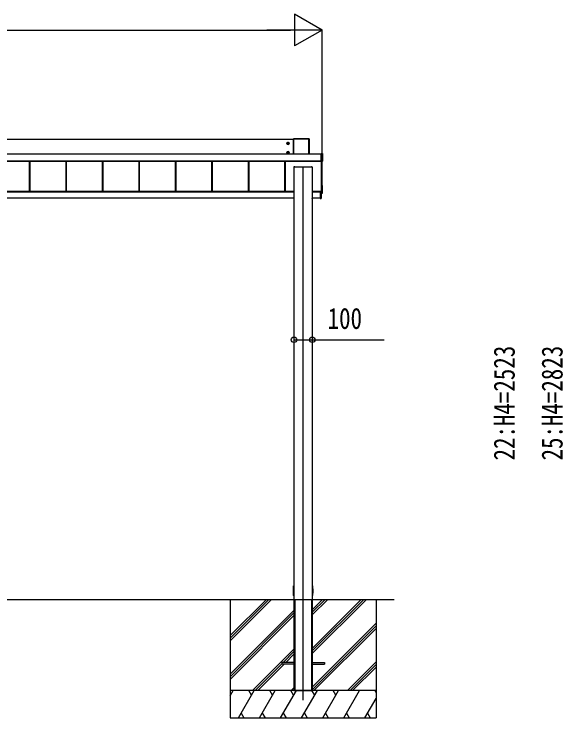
# Model space of a CAD drawing. Units: millimetres, scale not verified. Extents: x -14718 to 14718, y -10395 to 10395.
# Drawn here: x -4302 to -1293, y -7638 to -3779 of the extents above; entities that cross this region are included whole.
import ezdxf
from ezdxf.enums import TextEntityAlignment as Align

# ---------------------------------------------------------------- set-up
doc = ezdxf.new("R2010")
doc.units = ezdxf.units.MM
doc.header["$LTSCALE"] = 50
for name, color, linetype in [('0-3_YKK_12', 2, 'Continuous'), ('0-4_YKK_A1', 4, 'Continuous'), ('0-5_YKK_D', 6, 'Continuous')]:
    doc.layers.add(name, color=color, linetype=linetype)
doc.styles.add('ＭＳ ゴシック', font='')
doc.styles.get('ＭＳ ゴシック').set_extended_font_data('MS Gothic')

msp = doc.modelspace()

# ---------------------------------------------------------------- linework, layer by layer
at = {"layer": '0-3_YKK_12'}
msp.add_line((-2717.43, -7540), (-2717.43, -4614.31), dxfattribs=at)
at = {"layer": '0-4_YKK_A1'}
for p, q in [((-2770.43, -4466.38), (-7264.43, -4466.38)), ((-2770.43, -4462.66), (-2770.43, -4544.81)), ((-2770.09, -4462.8), (-2770.43, -4462.66)), ((-2770.09, -4544.81), (-2770.09, -4462.8)), ((-2684.93, -4462.16), (-2769.93, -4462.16)), ((-2769.93, -4462.16), (-2769.59, -4462.3)), ((-2769.59, -4462.3), (-2769.59, -4462.78)), ((-2769.59, -4462.3), (-2685.27, -4462.3)), ((-2769.59, -4462.78), (-2769.59, -4544.81)), ((-2685.27, -4462.78), (-2769.59, -4462.78)), ((-2685.27, -4462.3), (-2684.93, -4462.16)), ((-2685.27, -4462.3), (-2685.27, -4462.78)), ((-2685.27, -4544.81), (-2685.27, -4462.78)), ((-2684.43, -4462.66), (-2684.77, -4462.8)), ((-2684.77, -4462.8), (-2684.77, -4544.81)), ((-2684.43, -4544.81), (-2684.43, -4462.66)), ((-2807.68, -4488.12), (-2793.18, -4488.12)), ((-2802.71, -4487.36), (-2803.43, -4487.36)), ((-2800.43, -4495.37), (-2800.43, -4480.87)), ((-2798.15, -4488.88), (-2797.43, -4488.88)), ((-7309.93, -4544.81), (-2618.93, -4544.81)), ((-7309.93, -4545.3), (-2618.93, -4545.3)), ((-2807.68, -4538.09), (-2793.18, -4538.09)), ((-2802.71, -4537.33), (-2803.43, -4537.33)), ((-2800.43, -4545.34), (-2800.43, -4530.84)), ((-2798.15, -4538.85), (-2797.43, -4538.85)), ((-2617.73, -4543.59), (-2618.93, -4543.59)), ((-2618.93, -4543.74), (-2618.93, -4543.59)), ((-2618.93, -4543.59), (-2618.93, -4543.59)), ((-2617.73, -4543.59), (-2618.93, -4543.59)), ((-2618.93, -4544.22), (-2618.93, -4543.74)), ((-2611.89, -4544.22), (-2618.93, -4544.22)), ((-2617.73, -4543.59), (-2617.73, -4543.59)), ((-2617.13, -4543.57), (-2617.18, -4543.58)), ((-2617.13, -4543.54), (-2611.43, -4543.54)), ((-2617.13, -4543.54), (-2617.13, -4543.57)), ((-2611.89, -4543.74), (-2611.43, -4543.54)), ((-2611.89, -4585.28), (-2611.89, -4544.22)), ((-2610.93, -4544.04), (-2611.39, -4544.24)), ((-2611.39, -4544.24), (-2611.39, -4585.29)), ((-2610.93, -4544.04), (-2610.93, -4586.02)), ((-7309.93, -4584.27), (-2618.93, -4584.27)), ((-7309.93, -4584.79), (-2618.93, -4584.79)), ((-2618.93, -4584.93), (-7309.93, -4584.93)), ((-4218.93, -4584.93), (-4218.93, -4751.16)), ((-4216.33, -4584.93), (-4216.33, -4751.16)), ((-4215.93, -4584.93), (-4215.93, -4751.16)), ((-4018.93, -4584.93), (-4018.93, -4751.16)), ((-4016.33, -4584.93), (-4016.33, -4751.16)), ((-4015.93, -4584.93), (-4015.93, -4751.16)), ((-3818.93, -4584.93), (-3818.93, -4751.16)), ((-3816.33, -4584.93), (-3816.33, -4751.16)), ((-3815.93, -4584.93), (-3815.93, -4751.16)), ((-3618.93, -4584.93), (-3618.93, -4751.16)), ((-3616.33, -4584.93), (-3616.33, -4751.16)), ((-3615.93, -4584.93), (-3615.93, -4751.16)), ((-3418.93, -4584.93), (-3418.93, -4751.16)), ((-3416.33, -4584.93), (-3416.33, -4751.16)), ((-3415.93, -4584.93), (-3415.93, -4751.16)), ((-3218.93, -4584.93), (-3218.93, -4751.16)), ((-3216.33, -4584.93), (-3216.33, -4751.16)), ((-3215.93, -4584.93), (-3215.93, -4751.16)), ((-3018.93, -4584.93), (-3018.93, -4751.16)), ((-3016.33, -4584.93), (-3016.33, -4751.16)), ((-3015.93, -4584.93), (-3015.93, -4751.16)), ((-2818.93, -4584.93), (-2818.93, -4751.16)), ((-2816.33, -4584.93), (-2816.33, -4751.16)), ((-2815.93, -4584.93), (-2815.93, -4751.16)), ((-2618.93, -4585.28), (-2611.89, -4585.28)), ((-2618.93, -4585.79), (-2618.93, -4586.34)), ((-2611.89, -4585.79), (-2618.93, -4585.79)), ((-2618.93, -4586.34), (-2617.73, -4586.34)), ((-2618.93, -4586.34), (-2618.93, -4586.34)), ((-2618.93, -4586.34), (-2617.73, -4586.34)), ((-2617.73, -4586.34), (-2617.73, -4586.34)), ((-2617.43, -4758.99), (-2617.43, -4586.35)), ((-2617.13, -4586.4), (-2617.13, -4586.52)), ((-2611.43, -4586.52), (-2617.13, -4586.52)), ((-2612.43, -4758.93), (-2612.43, -4586.52)), ((-2611.89, -4585.28), (-2611.89, -4585.79)), ((-2611.43, -4586.52), (-2611.89, -4585.79)), ((-2611.39, -4585.29), (-2610.93, -4586.02)), ((-2767.43, -4616.52), (-2767.43, -4616.81)), ((-2767.43, -4616.81), (-2767.43, -6983.5)), ((-2767.43, -4616.81), (-2767.13, -4616.81)), ((-2767.13, -4616.51), (-2765.23, -4616.51)), ((-2767.13, -4616.51), (-2767.13, -4616.81)), ((-2767.13, -4616.81), (-2667.73, -4616.81)), ((-2765.23, -4616.51), (-2765.23, -4616.81)), ((-2764.93, -4616.52), (-2764.93, -4616.81)), ((-2763.93, -4616.72), (-2764.93, -4616.72)), ((-2763.93, -4616.72), (-2763.93, -4616.81)), ((-2763.43, -4616.74), (-2763.43, -4616.81)), ((-2671.43, -4616.74), (-2671.43, -4616.81)), ((-2669.93, -4616.72), (-2670.93, -4616.72)), ((-2670.93, -4616.72), (-2670.93, -4616.81)), ((-2669.93, -4616.52), (-2669.93, -4616.81)), ((-2669.63, -4616.51), (-2667.73, -4616.51)), ((-2669.63, -4616.51), (-2669.63, -4616.81)), ((-2667.73, -4616.51), (-2667.73, -4616.81)), ((-2667.43, -4616.52), (-2667.43, -4616.81)), ((-2611.9, -4718.42), (-2612.43, -4718.39)), ((-2611.43, -4759.97), (-2611.43, -4718.92)), ((-2767.43, -4751.16), (-7207.43, -4751.16)), ((-2767.43, -4753.16), (-7207.43, -4753.16)), ((-2767.43, -4756.03), (-7206.93, -4756.03)), ((-2620.43, -4751.16), (-2667.43, -4751.16)), ((-2624.43, -4753.16), (-2667.43, -4753.16)), ((-2624.43, -4756.03), (-2667.43, -4756.03)), ((-2619.43, -4751.5), (-2624.43, -4751.49)), ((-2624.43, -4755.79), (-2624.43, -4751.49)), ((-2624.43, -4755.79), (-2624.43, -4755.99)), ((-2618.71, -4755.8), (-2624.43, -4755.79)), ((-2624.43, -4756.29), (-2618.23, -4756.3)), ((-2620.93, -4750.76), (-2617.73, -4750.76)), ((-2620.93, -4751.16), (-2620.93, -4750.76)), ((-2620.43, -4751.16), (-2620.43, -4751.44)), ((-2620.43, -4751.44), (-2620.43, -4751.5)), ((-2619.43, -4751.5), (-2619.43, -4750.76)), ((-2618.71, -4753.22), (-2618.71, -4755.8)), ((-2618.71, -4753.22), (-2618.43, -4753.22)), ((-2618.71, -4755.8), (-2618.43, -4755.8)), ((-2618.23, -4756), (-2618.23, -4753.02)), ((-2618.23, -4756), (-2618.23, -4756)), ((-2618.21, -4750.76), (-2618.21, -4752.72)), ((-2618.21, -4752.72), (-2617.93, -4752.72)), ((-2618.21, -4756.3), (-2617.93, -4756.3)), ((-2617.93, -4752.72), (-2617.93, -4750.76)), ((-2617.93, -4756.3), (-2617.93, -4752.72)), ((-2617.93, -4789.39), (-2617.93, -4756.3)), ((-2612.43, -4759.51), (-2617.93, -4759.84)), ((-2617.93, -4761.1), (-2611.9, -4760.72)), ((-2617.93, -4761.1), (-2611.9, -4760.72)), ((-2611.9, -4760.47), (-2617.61, -4760.82)), ((-2617.61, -4760.82), (-2617.61, -4760.86)), ((-2612.93, -4759.49), (-2616.93, -4759.49)), ((-2612.43, -4759.51), (-2612.43, -4758.93)), ((-2611.9, -4760.72), (-2611.9, -4760.47)), ((-2611.9, -4760.72), (-2611.9, -4760.72)), ((-2611.43, -4759.97), (-2611.43, -4760.22)), ((-2768.28, -4787.51), (-7203.43, -4787.51)), ((-2768.43, -4789.69), (-2768.3, -4787.51)), ((-2768.28, -4787.51), (-2767.8, -4787.51)), ((-2767.8, -4787.51), (-2767.93, -4789.69)), ((-2767.43, -4787.51), (-2767.8, -4787.51)), ((-2667.06, -4787.51), (-2667.43, -4787.51)), ((-2667.43, -4789.69), (-2666.93, -4789.69)), ((-2666.93, -4790.01), (-2667.43, -4790.01)), ((-2667.06, -4787.51), (-2666.58, -4787.51)), ((-2666.93, -4789.69), (-2667.06, -4787.51)), ((-2666.93, -4790.01), (-2666.93, -4789.69)), ((-2666.73, -4790.01), (-2666.93, -4790.01)), ((-2624.43, -4787.51), (-2666.58, -4787.51)), ((-2666.56, -4787.51), (-2666.43, -4789.69)), ((-2624.43, -4790.07), (-2618.21, -4789.68)), ((-2624.43, -4789.77), (-2624.43, -4790.07)), ((-2617.93, -4789.39), (-2618.21, -4789.39)), ((-2769.93, -6944.2), (-2769.66, -6913.3)), ((-2769.73, -6967.2), (-2769.93, -6944.2)), ((-2665.2, -6913.3), (-2664.93, -6944.2)), ((-2664.93, -6944.2), (-2665.13, -6967.2)), ((-2767.43, -6983.5), (-2767.43, -7487.5)), ((-2665.63, -6967.5), (-2667.43, -6967.5)), ((-2667.43, -6983.5), (-2667.43, -7487.5)), ((-2665.43, -6967.5), (-2665.63, -6967.5)), ((-11867.43, -6987.5), (-2217.43, -6987.5)), ((-3117.43, -6987.5), (-3117.43, -7637.5)), ((-3117.43, -7214.13), (-2890.8, -6987.5)), ((-3117.43, -7185.85), (-2919.08, -6987.5)), ((-3117.43, -7199.99), (-2905, -6987.56)), ((-2767.43, -6987.5), (-2767.13, -6987.5)), ((-2767.43, -6987.5), (-2767.43, -7487.5)), ((-2767.13, -6987.5), (-2667.73, -6987.5)), ((-2764.93, -6987.5), (-2764.93, -7487.5)), ((-2763.43, -6987.5), (-2763.43, -7487.5)), ((-2671.43, -6987.5), (-2671.43, -7487.5)), ((-2669.93, -6987.5), (-2669.93, -7487.5)), ((-2667.43, -6987.5), (-2667.43, -7487.5)), ((-2667.43, -7072.5), (-2582.43, -6987.5)), ((-2667.43, -7058.36), (-2596.57, -6987.5)), ((-2667.43, -7044.21), (-2610.72, -6987.5)), ((-2667.43, -7284.63), (-2370.34, -6987.54)), ((-2667.43, -7270.49), (-2384.48, -6987.54)), ((-2667.43, -7256.35), (-2398.62, -6987.54)), ((-2317.43, -6987.5), (-2317.43, -7637.5)), ((-3117.43, -7397.98), (-2767.43, -7047.98)), ((-3117.43, -7412.12), (-2767.43, -7062.12)), ((-3117.43, -7426.26), (-2767.43, -7076.26)), ((-2667.43, -7468.48), (-2317.43, -7118.48)), ((-2667.43, -7482.62), (-2317.43, -7132.62)), ((-2658.17, -7487.5), (-2317.43, -7146.76)), ((-2994.82, -7487.5), (-2767.43, -7260.11)), ((-2826.18, -7333), (-2767.43, -7274.25)), ((-2812.04, -7333), (-2767.43, -7288.4)), ((-2474.32, -7487.5), (-2317.43, -7330.61)), ((-2980.68, -7487.5), (-2834.93, -7341.75)), ((-2966.54, -7487.5), (-2821.04, -7342)), ((-2834.93, -7333), (-2834.93, -7342)), ((-2767.43, -7333), (-2834.93, -7333)), ((-2767.43, -7342), (-2834.93, -7342)), ((-2667.43, -7333), (-2599.93, -7333)), ((-2667.43, -7342), (-2599.93, -7342)), ((-2599.93, -7333), (-2599.93, -7342)), ((-2460.18, -7487.5), (-2317.43, -7344.75)), ((-2446.04, -7487.5), (-2317.43, -7358.89)), ((-2782.69, -7487.5), (-2767.43, -7472.24)), ((-2317.43, -7487.5), (-3117.43, -7487.5)), ((-3117.43, -7516.44), (-3100.72, -7487.5)), ((-2317.43, -7487.5), (-3117.43, -7487.5)), ((-3115.72, -7513.48), (-3117.43, -7510.52)), ((-3071.85, -7637.5), (-2985.25, -7487.5)), ((-3000.25, -7513.48), (-3015.25, -7487.5)), ((-2956.38, -7637.5), (-2869.78, -7487.5)), ((-2884.78, -7513.48), (-2899.78, -7487.5)), ((-2840.91, -7637.5), (-2754.31, -7487.5)), ((-2769.31, -7513.48), (-2784.31, -7487.5)), ((-2767.43, -7487.5), (-2667.43, -7487.5)), ((-2725.44, -7637.5), (-2638.84, -7487.5)), ((-2653.84, -7513.48), (-2668.84, -7487.5)), ((-2609.97, -7637.5), (-2523.37, -7487.5)), ((-2538.37, -7513.48), (-2553.37, -7487.5)), ((-2494.5, -7637.5), (-2407.9, -7487.5)), ((-2317.43, -7496.16), (-2322.43, -7487.5)), ((-2379.03, -7637.5), (-2317.43, -7530.8)), ((-3117.43, -7637.5), (-2317.43, -7637.5)), ((-3056.86, -7611.52), (-3041.86, -7637.5)), ((-2941.39, -7611.52), (-2926.39, -7637.5)), ((-2825.92, -7611.52), (-2810.92, -7637.5)), ((-2710.44, -7611.52), (-2695.44, -7637.5)), ((-2594.98, -7611.52), (-2579.98, -7637.5)), ((-2479.5, -7611.52), (-2464.51, -7637.5)), ((-2364.03, -7611.52), (-2349.04, -7637.5))]:
    msp.add_line(p, q, dxfattribs=at)
for points in [[(-2800.43, -4482.34), (-2805.43, -4485.23), (-2805.43, -4491), (-2800.43, -4493.89), (-2795.43, -4491), (-2795.43, -4485.23)], [(-2800.43, -4532.31), (-2805.43, -4535.2), (-2805.43, -4540.97), (-2800.43, -4543.86), (-2795.43, -4540.97), (-2795.43, -4535.2)]]:
    msp.add_lwpolyline(points, close=True, dxfattribs=at)
for points in [[(-2803.43, -4487.36), (-2803.43, -4488.88), (-2802.71, -4488.88)], [(-2799.67, -4485.84), (-2799.67, -4485.12), (-2801.19, -4485.12), (-2801.19, -4485.84)], [(-2801.19, -4490.4), (-2801.19, -4491.12), (-2799.67, -4491.12), (-2799.67, -4490.4)], [(-2797.43, -4488.88), (-2797.43, -4487.36), (-2798.15, -4487.36)], [(-2803.43, -4537.33), (-2803.43, -4538.85), (-2802.71, -4538.85)], [(-2799.67, -4535.81), (-2799.67, -4535.09), (-2801.19, -4535.09), (-2801.19, -4535.81)], [(-2801.19, -4540.37), (-2801.19, -4541.09), (-2799.67, -4541.09), (-2799.67, -4540.37)], [(-2797.43, -4538.85), (-2797.43, -4537.33), (-2798.15, -4537.33)], [(-2618.93, -4543.74), (-2611.89, -4543.74), (-2611.89, -4544.22)], [(-2618.93, -4585.79), (-2618.93, -4585.28), (-2618.93, -4544.22)], [(-2667.73, -4616.81), (-2667.43, -4616.81), (-2667.43, -6983.5)], [(-2618.25, -4756), (-2624.43, -4755.99), (-2624.43, -4756.29), (-2624.43, -4789.77)], [(-2618.21, -4756.3), (-2618.21, -4789.39), (-2624.43, -4789.77)], [(-2618.43, -4755.82), (-2618.43, -4755.8), (-2618.43, -4753.22)], [(-2618.23, -4756), (-2618.23, -4756), (-2618.24, -4756)], [(-2767.43, -4790.01), (-2767.93, -4790.01), (-2768.13, -4790.01)], [(-2767.93, -4790.01), (-2767.93, -4789.69), (-2767.43, -4789.69)], [(-2769.36, -6913), (-2769.16, -6913), (-2767.43, -6913)], [(-2667.43, -6913), (-2665.7, -6913), (-2665.5, -6913)], [(-2767.43, -6967.5), (-2769.23, -6967.5), (-2769.43, -6967.5)], [(-2767.13, -6987.5), (-2667.73, -6987.5), (-2667.43, -6987.5)]]:
    msp.add_lwpolyline(points, dxfattribs=at)
for centre, radius in [((-2800.43, -4488.12), 6.25), ((-2800.43, -4488.12), 5), ((-2800.43, -4538.09), 6.25), ((-2800.43, -4538.09), 5)]:
    msp.add_circle(centre, radius, dxfattribs=at)
for centre, radius, start, end in [((-2769.59, -4462.8), 0.5, 90.15046, 179.81463), ((-2769.71, -4466.9), 4.12, 88.40447, 95.35624), ((-2685.27, -4462.8), 0.5, 0.18537, 89.84954), ((-2685.15, -4466.9), 4.12, 84.64376, 91.59553), ((-2800.43, -4488.12), 5.58, 153.74848, 206.25152), ((-2800.43, -4488.12), 5.58, 93.74848, 146.25152), ((-2800.43, -4488.12), 5.58, 213.74848, 266.25152), ((-2802.71, -4485.84), 1.52, 270, 0), ((-2802.71, -4490.4), 1.52, 0, 90), ((-2800.43, -4488.12), 5.58, 33.74848, 86.25152), ((-2800.43, -4488.12), 5.58, 273.74848, 326.25152), ((-2798.15, -4485.84), 1.52, 180, 270), ((-2798.15, -4490.4), 1.52, 90, 180), ((-2800.43, -4488.12), 5.58, 333.74848, 26.25152), ((-2800.43, -4538.09), 5.58, 153.74848, 206.25152), ((-2800.43, -4538.09), 5.58, 93.74848, 146.25152), ((-2800.43, -4538.09), 5.58, 213.74848, 266.25152), ((-2802.71, -4535.81), 1.52, 270, 0), ((-2802.71, -4540.37), 1.52, 0, 90), ((-2800.43, -4538.09), 5.58, 33.74848, 86.25152), ((-2800.43, -4538.09), 5.58, 273.74848, 326.25152), ((-2798.15, -4535.81), 1.52, 180, 270), ((-2798.15, -4540.37), 1.52, 90, 180), ((-2800.43, -4538.09), 5.58, 333.74848, 26.25152), ((-2617.29, -4542.18), 1.41, 271.33232, 274.49739), ((-2611.89, -4544.24), 0.5, 0.18537, 89.84954), ((-2611.78, -4548.34), 4.12, 84.64376, 91.59553), ((-2617.64, -4588.96), 2.62, 81.42612, 92.09097), ((-2617.13, -4586.1), 0.301, 243.24083, 270.00691), ((-2611.78, -4589.39), 4.12, 84.64376, 91.59553), ((-2611.89, -4585.29), 0.502, 270.31408, 359.651), ((-2611.93, -4718.92), 0.5, 0.01604, 86.51881), ((-2618.64, -4757.79), 1.98, 83.79926, 91.95127), ((-2618.25, -4756.3), 0.3, 87.77338, 89.77816), ((-2618.25, -4756.14), 0.141, 85.77463, 89.9759), ((-2619.48, -4756.23), 1.25, 356.45735, 10.27369), ((-2619.44, -4756.18), 1.21, 354.17006, 8.37745), ((-2619.56, -4752.79), 1.35, 350.09675, 2.91202), ((-2618.23, -4752.72), 0.3, 269.98255, 359.98254), ((-2618.23, -4756.3), 0.3, 0, 89.87763), ((-2619.43, -4756.22), 1.22, 356.27163, 10.47203), ((-2617.63, -4760.52), 0.3, 180.0189, 273.51595), ((-2617.63, -4760.56), 0.3, 180.0189, 273.51595), ((-2617.73, -4750.46), 0.3, 269.98255, 359.98252), ((-2616.93, -4758.99), 0.5, 180.01746, 270.01745), ((-2612.93, -4758.99), 0.5, 269.98255, 359.98254), ((-2611.93, -4759.97), 0.5, 273.48119, 359.98396), ((-2611.93, -4760.22), 0.5, 273.6197, 0), ((-2611.93, -4760.22), 0.5, 273.48119, 359.98396), ((-2768.13, -4789.71), 0.3, 176.5, 270), ((-2666.73, -4789.71), 0.3, 270, 3.5), ((-2618.23, -4789.39), 0.3, 273.5, 0), ((-2619.44, -4789.54), 1.24, 353.06854, 6.93146), ((-2769.36, -6913.3), 0.3, 90, 179.5), ((-2665.5, -6913.3), 0.3, 0.5, 90), ((-2769.43, -6967.2), 0.3, 180.5, 270), ((-2665.43, -6967.2), 0.3, 270, 359.5)]:
    msp.add_arc(centre, radius, start, end, dxfattribs=at)
for centre, major_axis, ratio, start_param, end_param in [((-2769.93, -4462.66), (0.382, -0.325), 0.996231, 2.2770247, 3.8440941), ((-2684.93, -4462.66), (0.382, 0.325), 0.996231, 5.5806839, 7.1477533), ((-2617.73, -4543.57), (0.6, 0), 0.026226, 4.712389, 5.6461648), ((-2617.13, -4543.84), (0, 0.3), 0.998743, 6.2831853, 6.8214342), ((-2617.73, -4543.57), (0.6, 0), 0.026226, 5.6461648, 6.2831853), ((-2611.43, -4544.04), (0.382, 0.325), 0.996231, 5.5806839, 7.1477533), ((-2617.73, -4586.4), (0.6, 0), 0.096025, 6.2831853, 7.8539816), ((-2617.13, -4586.22), (0, 0.3), 0.998743, 2.0534275, 3.1415927), ((-2611.43, -4586.02), (0.382, -0.325), 0.996231, 5.4186173, 6.9856867), ((-2767.13, -4616.52), (0.3, 0), 0.034921, 1.5707963, 3.1415927), ((-2765.23, -4616.52), (0.3, 0), 0.034921, 6.2831853, 7.8539816), ((-2763.93, -4616.74), (0.5, 0), 0.034921, 6.2831853, 7.8539816), ((-2670.93, -4616.74), (0.5, 0), 0.034921, 1.5707963, 3.1415927), ((-2669.63, -4616.52), (0.3, 0), 0.034921, 1.5707963, 3.1415927), ((-2667.73, -4616.52), (0.3, 0), 0.034921, 6.2831853, 7.8539816), ((-2618.21, -4753.22), (-0.301, 0.4), 0.997782, 5.6362522, 7.2070486), ((-2618.73, -4755.8), (-0.001, 0.2), 0.09157, 4.6769241, 4.7117655), ((-2618.23, -4755.8), (0.482, 0.007), 0.414889, 3.1353871, 4.6694768), ((-2618.23, -4753.22), (-0.108, 0.169), 0.994155, 5.7105836, 7.28138), ((-2618.23, -4755.8), (0.145, 0.15), 0.921201, 2.3804184, 3.9145081), ((-2618.21, -4755.8), (-0.301, 0.4), 0.997782, 2.4579529, 2.4946596), ((-2618.21, -4760.9), (0.6, 0.037), 0.034769, 5.198958, 6.2810574), ((-2767.93, -4789.71), (0.5, -0.018), 0.036539, 1.5736281, 3.1406975), ((-2666.93, -4789.71), (0.5, 0.018), 0.036539, 0.0008951, 1.5679645)]:
    msp.add_ellipse(centre, major_axis=major_axis, ratio=ratio, start_param=start_param, end_param=end_param, dxfattribs=at)
at = {"layer": '0-5_YKK_D'}
for p, q in [((-2612.43, -3866.38), (-2763.99, -3778.88)), ((-2763.99, -3778.88), (-2763.99, -3953.88)), ((-11847.43, -3866.38), (-2787.43, -3866.38)), ((-2612.43, -3866.38), (-2915.54, -3866.38)), ((-2612.43, -3866.38), (-2763.99, -3953.88)), ((-2612.43, -4585.52), (-2612.43, -3865.38)), ((-2767.43, -5561.97), (-2767.43, -5565.49))]:
    msp.add_line(p, q, dxfattribs=at)
msp.add_lwpolyline([(-2767.43, -5564.49), (-2667.43, -5564.49), (-2272.33, -5564.49)], dxfattribs=at)
for centre in [(-2767.43, -5564.49), (-2667.43, -5564.49)]:
    msp.add_circle(centre, 14.88, dxfattribs=at)

# ---------------------------------------------------------------- texts
at = {"layer": '0-5_YKK_D', "style": 'ＭＳ ゴシック', "width": 0.8}
msp.add_text('100', height=115.5, dxfattribs=at).set_placement((-2582.93, -5539.49), align=Align.BOTTOM_LEFT)
for s, p in [('22:H4=2523', (-1522.43, -6225.93)), ('25:H4=2823', (-1259.93, -6225.93))]:
    msp.add_text(s, height=115.5, rotation=90, dxfattribs=at).set_placement(p, align=Align.BOTTOM_LEFT)

doc.saveas('drawing.dxf')
